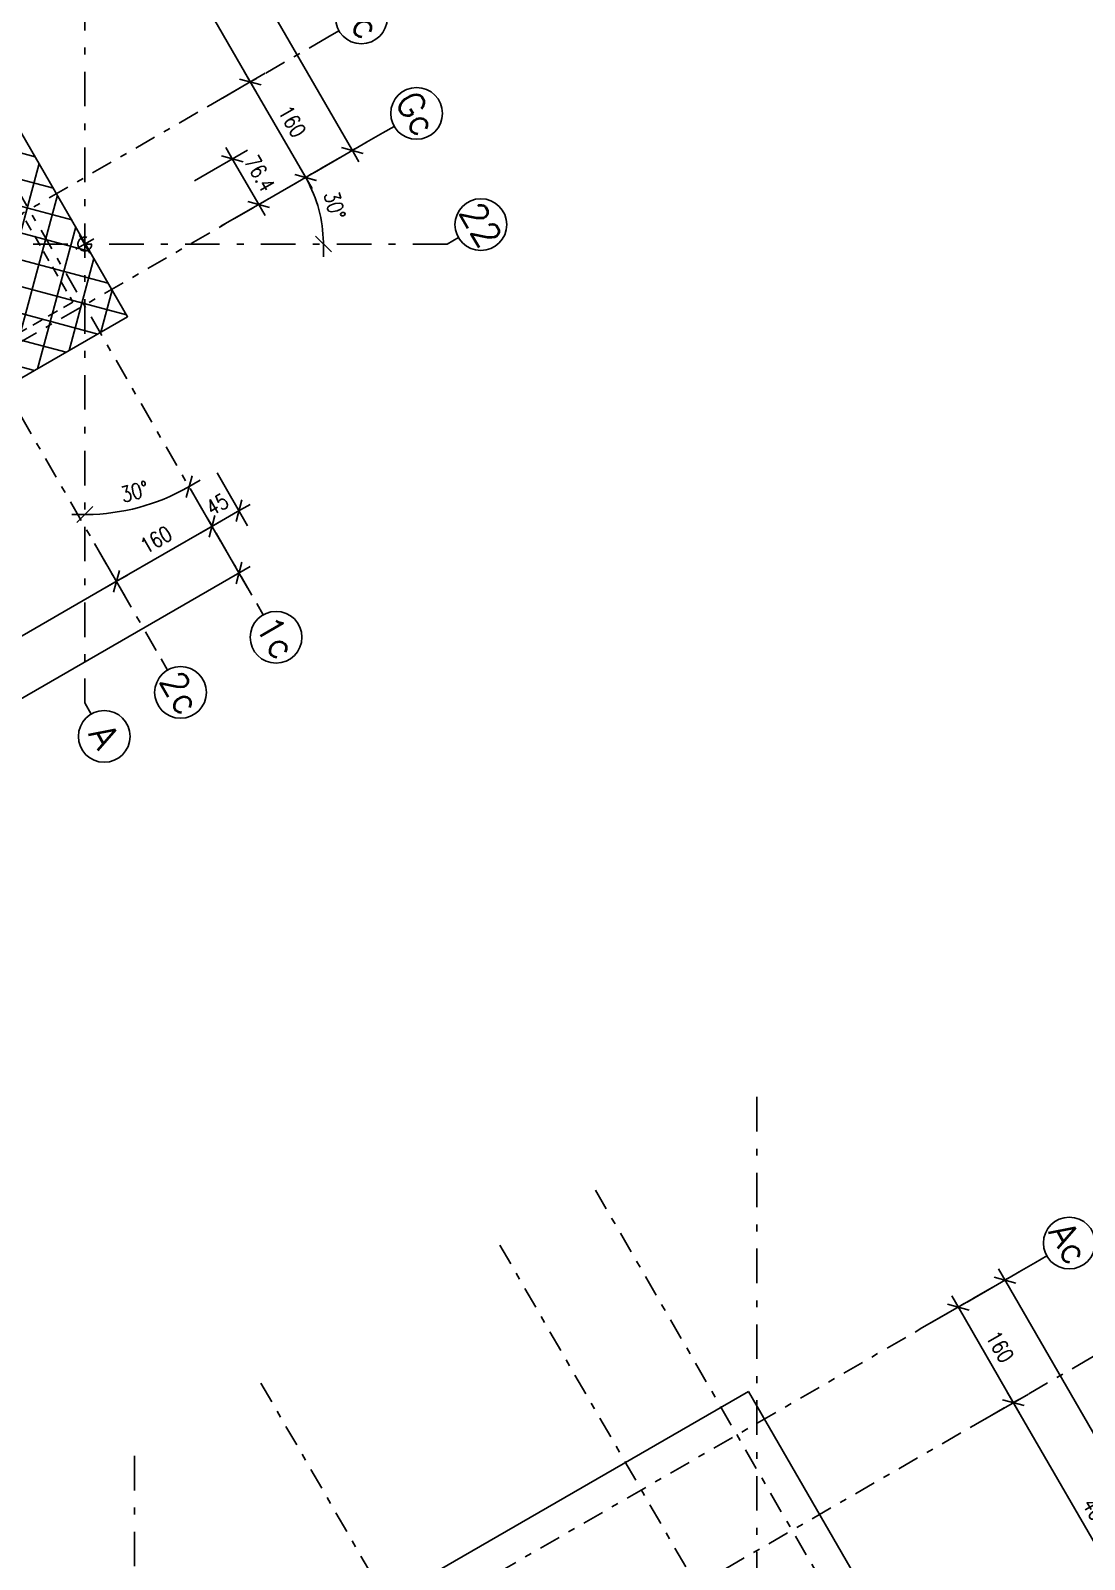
# Model space of a CAD drawing. Header units: metres. Extents: x 661733 to 661987, y 8168511 to 8168781.
# Drawn here: x 661888.42 to 661903.69, y 8168545.71 to 8168567.89 of the extents above; entities that cross this region are included whole.
import ezdxf
from ezdxf.enums import TextEntityAlignment as Align

# ---------------------------------------------------------------- set-up
doc = ezdxf.new("R2010")
doc.units = ezdxf.units.M
doc.header["$MEASUREMENT"] = 0
doc.linetypes.add('SPX-CAMPANARIO$0$DASHDOT2', pattern=[0.5, 0.25, -0.125, 0, -0.125])
doc.linetypes.add('SPX-CAMPANARIO$0$HIDDEN2', pattern=[0.1875, 0.125, -0.0625])
doc.layers.get('0').update_dxf_attribs({"linetype": 'CONTINUOUS'})
doc.layers.get('Defpoints').update_dxf_attribs({"linetype": 'CONTINUOUS'})
for name, color, linetype in [('SPX-CAMPANARIO$0$SP 00 Me1', 9, 'SPX-CAMPANARIO$0$DASHDOT2'), ('SPX-CAMPANARIO$0$SP0Me1', 9, 'SPX-CAMPANARIO$0$DASHDOT2'), ('SPX-CAMPANARIO$0$SP1VST1', 2, 'CONTINUOUS'), ('SPX-CAMPANARIO$0$SP1VST2', 1, 'CONTINUOUS'), ('SPX-CAMPANARIO$0$SP2INV1', 5, 'SPX-CAMPANARIO$0$HIDDEN2'), ('SPX-CAMPANARIO$0$SP3HT4', 251, 'CONTINUOUS'), ('SPX-CAMPANARIO$0$SP4DIM1', 5, 'CONTINUOUS')]:
    doc.layers.add(name, color=color, linetype=linetype)
doc.styles.add('SPX-CAMPANARIO$0$SP_T-Geral', font='romans.shx')
doc.styles.add('SPX-CAMPANARIO$0$SP_TD_w.8', font='romans.shx', dxfattribs={"width": 0.8})
doc.dimstyles.new('SPX-CAMPANARIO$0$SP_D125cm_18', dxfattribs={"dimtxt": 0.225, "dimasz": 0.025, "dimexe": 0.25, "dimexo": 0.125, "dimgap": 0.125, "dimtad": 1, "dimdec": 1, "dimlfac": 100, "dimdsep": 46, "dimtxsty": 'SPX-CAMPANARIO$0$SP_TD_w.8', "dimblk": 'SPX-CAMPANARIO$0$TIC', "dimcen": 0.0125, "dimdle": 0.125, "dimclrt": 2, "dimadec": 3, "dimazin": 2, "dimtfac": 1, "dimtdec": 1, "dimtmove": 0, "dimatfit": 3, "dimfxl": 0.2, "dimtolj": 1, "dimtzin": 0, "dimarcsym": 0})

# ---------------------------------------------------------------- blocks, each defined once
blk = doc.blocks.new('*U61')
at = {"layer": 'SPX-CAMPANARIO$0$SP 00 Me1', "color": 0, "linetype": 'Continuous'}
blk.add_line((8.374916364184052e-15, -0.1500000000000909), (0, 0), dxfattribs=at)
blk.add_circle((2.512474909253946e-14, -0.4500000000000455), 0.3, dxfattribs=at)
at = {"layer": 'SPX-CAMPANARIO$0$SP 00 Me1', "color": 0, "linetype": 'Continuous', "style": 'SPX-CAMPANARIO$0$SP_T-Geral'}
blk.add_attdef('EIXO?', text='', height=0.3, dxfattribs=at).set_placement((2.512474909253692e-14, -0.45), align=Align.MIDDLE_CENTER)
blk = doc.blocks.new('SPX-CAMPANARIO$0$TIC')
at = {"color": 2, "linetype": 'Continuous'}
blk.add_line((4.59619407771256, 4.596194077712564), (-4.596194077712553, -4.596194077712553), dxfattribs=at)
at = {"color": 5}
blk.add_line((-1, 0), (7.5, 0), dxfattribs=at)
blk = doc.blocks.new('*D77')
at = {"layer": 'Defpoints', "color": 0, "linetype": 'Continuous', "transparency": 16777216}
for p in [(-8.939339828677475, 14.24376711369759), (-10.53933983296156, 13.48399030708721), (-8.939339828677475, 13.48399030615589)]:
    blk.add_point(p, dxfattribs=at)
at = {"layer": 'SPX-CAMPANARIO$0$SP4DIM1', "color": 0, "linetype": 'Continuous', "lineweight": -2, "transparency": 16777216}
for p, q in [((-10.53933983296156, 13.60899030708721), (-10.53933983296156, 14.49376711369759)), ((-8.939339828677475, 13.60899030615589), (-8.939339828677475, 14.49376711369759)), ((-10.51433983296156, 14.24376711369759), (-8.964339828677476, 14.24376711369759))]:
    blk.add_line(p, q, dxfattribs=at)
at = {"layer": 'SPX-CAMPANARIO$0$SP4DIM1', "color": 0, "linetype": 'Continuous', "lineweight": -2, "transparency": 16777216, "xscale": 0.025, "yscale": 0.025, "zscale": 0.025, "rotation": 180}
blk.add_blockref('SPX-CAMPANARIO$0$TIC', (-10.53933983296156, 14.24376711369759), dxfattribs=at)
at = {"layer": 'SPX-CAMPANARIO$0$SP4DIM1', "color": 0, "linetype": 'Continuous', "lineweight": -2, "transparency": 16777216, "xscale": 0.025, "yscale": 0.025, "zscale": 0.025}
blk.add_blockref('SPX-CAMPANARIO$0$TIC', (-8.939339828677475, 14.24376711369759), dxfattribs=at)
at = {"layer": 'SPX-CAMPANARIO$0$SP4DIM1', "color": 2, "linetype": 'Continuous', "transparency": 16777216, "insert": (-9.739339830819517, 14.48126711369759), "char_height": 0.225, "attachment_point": 5, "style": 'SPX-CAMPANARIO$0$SP_TD_w.8'}
blk.add_mtext('\\A1;160', dxfattribs=at)
blk = doc.blocks.new('*D78')
at = {"layer": 'Defpoints', "color": 0, "linetype": 'Continuous', "transparency": 16777216}
for p in [(10.53933982830495, 15.02651978017764), (-10.53933983296156, 14.26674297356726), (10.53933982830495, 14.26674296129786)]:
    blk.add_point(p, dxfattribs=at)
at = {"layer": 'SPX-CAMPANARIO$0$SP4DIM1', "color": 0, "linetype": 'Continuous', "lineweight": -2, "transparency": 16777216}
for p, q in [((-10.53933983296156, 14.39174297356726), (-10.53933983296156, 15.27651978017764)), ((10.53933982830495, 14.39174296129786), (10.53933982830495, 15.27651978017764)), ((-10.51433983296156, 15.02651978017764), (10.51433982830495, 15.02651978017764))]:
    blk.add_line(p, q, dxfattribs=at)
at = {"layer": 'SPX-CAMPANARIO$0$SP4DIM1', "color": 0, "linetype": 'Continuous', "lineweight": -2, "transparency": 16777216, "xscale": 0.025, "yscale": 0.025, "zscale": 0.025, "rotation": 180}
blk.add_blockref('SPX-CAMPANARIO$0$TIC', (-10.53933983296156, 15.02651978017764), dxfattribs=at)
at = {"layer": 'SPX-CAMPANARIO$0$SP4DIM1', "color": 0, "linetype": 'Continuous', "lineweight": -2, "transparency": 16777216, "xscale": 0.025, "yscale": 0.025, "zscale": 0.025}
blk.add_blockref('SPX-CAMPANARIO$0$TIC', (10.53933982830495, 15.02651978017764), dxfattribs=at)
at = {"layer": 'SPX-CAMPANARIO$0$SP4DIM1', "color": 2, "linetype": 'Continuous', "transparency": 16777216, "insert": (-2.328305533817596e-09, 15.26401978017764), "char_height": 0.225, "attachment_point": 5, "style": 'SPX-CAMPANARIO$0$SP_TD_w.8'}
blk.add_mtext('\\A1;2108', dxfattribs=at)
blk = doc.blocks.new('*D79')
at = {"layer": 'Defpoints', "color": 0, "linetype": 'Continuous', "transparency": 16777216}
for p in [(-8.939339828677475, 14.24376711369759), (-8.939339828677475, 13.48399030615589), (-4.939339831471443, 13.48399030848419)]:
    blk.add_point(p, dxfattribs=at)
at = {"layer": 'SPX-CAMPANARIO$0$SP4DIM1', "color": 0, "linetype": 'Continuous', "lineweight": -2, "transparency": 16777216}
for p, q in [((-8.939339828677475, 13.60899030615589), (-8.939339828677475, 14.49376711369759)), ((-4.939339831471443, 13.60899030848419), (-4.939339831471443, 14.49376711369759)), ((-4.964339831471444, 14.24376711369759), (-8.914339828677475, 14.24376711369759))]:
    blk.add_line(p, q, dxfattribs=at)
at = {"layer": 'SPX-CAMPANARIO$0$SP4DIM1', "color": 0, "linetype": 'Continuous', "lineweight": -2, "transparency": 16777216, "xscale": 0.025, "yscale": 0.025, "zscale": 0.025, "rotation": 180}
blk.add_blockref('SPX-CAMPANARIO$0$TIC', (-8.939339828677475, 14.24376711369759), dxfattribs=at)
at = {"layer": 'SPX-CAMPANARIO$0$SP4DIM1', "color": 0, "linetype": 'Continuous', "lineweight": -2, "transparency": 16777216, "xscale": 0.025, "yscale": 0.025, "zscale": 0.025}
blk.add_blockref('SPX-CAMPANARIO$0$TIC', (-4.939339831471443, 14.24376711369759), dxfattribs=at)
at = {"layer": 'SPX-CAMPANARIO$0$SP4DIM1', "color": 2, "linetype": 'Continuous', "transparency": 16777216, "insert": (-6.939339830074459, 14.48126711369759), "char_height": 0.225, "attachment_point": 5, "style": 'SPX-CAMPANARIO$0$SP_TD_w.8'}
blk.add_mtext('\\A1;400', dxfattribs=at)
blk = doc.blocks.new('*D82')
at = {"layer": 'Defpoints', "color": 0, "linetype": 'Continuous', "transparency": 16777216}
for p in [(8.93933982681483, 14.24376711369759), (4.939339827807744, 13.48399030708721), (8.93933982681483, 13.4839903047589)]:
    blk.add_point(p, dxfattribs=at)
at = {"layer": 'SPX-CAMPANARIO$0$SP4DIM1', "color": 0, "linetype": 'Continuous', "lineweight": -2, "transparency": 16777216}
for p, q in [((4.939339827807744, 13.60899030708721), (4.939339827807744, 14.49376711369759)), ((8.93933982681483, 13.6089903047589), (8.93933982681483, 14.49376711369759)), ((4.964339827807745, 14.24376711369759), (8.91433982681483, 14.24376711369759))]:
    blk.add_line(p, q, dxfattribs=at)
at = {"layer": 'SPX-CAMPANARIO$0$SP4DIM1', "color": 0, "linetype": 'Continuous', "lineweight": -2, "transparency": 16777216, "xscale": 0.025, "yscale": 0.025, "zscale": 0.025, "rotation": 180}
blk.add_blockref('SPX-CAMPANARIO$0$TIC', (4.939339827807744, 14.24376711369759), dxfattribs=at)
at = {"layer": 'SPX-CAMPANARIO$0$SP4DIM1', "color": 0, "linetype": 'Continuous', "lineweight": -2, "transparency": 16777216, "xscale": 0.025, "yscale": 0.025, "zscale": 0.025}
blk.add_blockref('SPX-CAMPANARIO$0$TIC', (8.93933982681483, 14.24376711369759), dxfattribs=at)
at = {"layer": 'SPX-CAMPANARIO$0$SP4DIM1', "color": 2, "linetype": 'Continuous', "transparency": 16777216, "insert": (6.939339827311287, 14.48126711369759), "char_height": 0.225, "attachment_point": 5, "style": 'SPX-CAMPANARIO$0$SP_TD_w.8'}
blk.add_mtext('\\A1;400', dxfattribs=at)
blk = doc.blocks.new('*D83')
at = {"layer": 'Defpoints', "color": 0, "linetype": 'Continuous', "transparency": 16777216}
for p in [(10.53933982830495, 14.24376711369759), (8.93933982681483, 13.48399030708721), (10.53933982830495, 13.48399030560595)]:
    blk.add_point(p, dxfattribs=at)
at = {"layer": 'SPX-CAMPANARIO$0$SP4DIM1', "color": 0, "linetype": 'Continuous', "lineweight": -2, "transparency": 16777216}
for p, q in [((8.93933982681483, 13.60899030708721), (8.93933982681483, 14.49376711369759)), ((10.53933982830495, 13.60899030560595), (10.53933982830495, 14.49376711369759)), ((8.96433982681483, 14.24376711369759), (10.51433982830495, 14.24376711369759))]:
    blk.add_line(p, q, dxfattribs=at)
at = {"layer": 'SPX-CAMPANARIO$0$SP4DIM1', "color": 0, "linetype": 'Continuous', "lineweight": -2, "transparency": 16777216, "xscale": 0.025, "yscale": 0.025, "zscale": 0.025, "rotation": 180}
blk.add_blockref('SPX-CAMPANARIO$0$TIC', (8.93933982681483, 14.24376711369759), dxfattribs=at)
at = {"layer": 'SPX-CAMPANARIO$0$SP4DIM1', "color": 0, "linetype": 'Continuous', "lineweight": -2, "transparency": 16777216, "xscale": 0.025, "yscale": 0.025, "zscale": 0.025}
blk.add_blockref('SPX-CAMPANARIO$0$TIC', (10.53933982830495, 14.24376711369759), dxfattribs=at)
at = {"layer": 'SPX-CAMPANARIO$0$SP4DIM1', "color": 2, "linetype": 'Continuous', "transparency": 16777216, "insert": (9.739339827559888, 14.48126711369759), "char_height": 0.225, "attachment_point": 5, "style": 'SPX-CAMPANARIO$0$SP_TD_w.8'}
blk.add_mtext('\\A1;160', dxfattribs=at)
blk = doc.blocks.new('*D88')
at = {"layer": 'Defpoints', "color": 0, "linetype": 'Continuous', "transparency": 16777216}
for p in [(13.48399030791922, 8.939339820589357), (14.24376711685793, 8.939339820589357), (13.4839903075497, 4.93933982158227)]:
    blk.add_point(p, dxfattribs=at)
at = {"layer": 'SPX-CAMPANARIO$0$SP4DIM1', "color": 0, "linetype": 'Continuous', "lineweight": -2, "transparency": 16777216}
for p, q in [((13.60899030791922, 8.939339820589357), (14.49376711685793, 8.939339820589357)), ((14.24376711685793, 4.964339821582271), (14.24376711685793, 8.914339820589356)), ((13.6089903075497, 4.93933982158227), (14.49376711685793, 4.939339821582271))]:
    blk.add_line(p, q, dxfattribs=at)
at = {"layer": 'SPX-CAMPANARIO$0$SP4DIM1', "color": 0, "linetype": 'Continuous', "lineweight": -2, "transparency": 16777216, "xscale": 0.025, "yscale": 0.025, "zscale": 0.025}
for p, rotation in [((14.24376711685793, 8.939339820589357), 90), ((14.24376711685793, 4.939339821582271), 270)]:
    blk.add_blockref('SPX-CAMPANARIO$0$TIC', p, dxfattribs=dict(at, rotation=rotation))
at = {"layer": 'SPX-CAMPANARIO$0$SP4DIM1', "color": 2, "linetype": 'Continuous', "transparency": 16777216, "insert": (14.00626711685793, 6.939339821085809), "char_height": 0.225, "attachment_point": 5, "rotation": 90, "style": 'SPX-CAMPANARIO$0$SP_TD_w.8'}
blk.add_mtext('\\A1;400', dxfattribs=at)
blk = doc.blocks.new('*D89')
at = {"layer": 'Defpoints', "color": 0, "linetype": 'Continuous', "transparency": 16777216}
for p in [(13.48399030984539, 10.53933982207947), (14.24376711793706, 10.53933982207947), (13.48399031024753, 8.939339820589357)]:
    blk.add_point(p, dxfattribs=at)
at = {"layer": 'SPX-CAMPANARIO$0$SP4DIM1', "color": 0, "linetype": 'Continuous', "lineweight": -2, "transparency": 16777216}
for p, q in [((13.60899030984539, 10.53933982207947), (14.49376711793706, 10.53933982207947)), ((14.24376711793706, 8.964339820589357), (14.24376711793706, 10.51433982207947)), ((13.60899031024753, 8.939339820589357), (14.49376711793706, 8.939339820589357))]:
    blk.add_line(p, q, dxfattribs=at)
at = {"layer": 'SPX-CAMPANARIO$0$SP4DIM1', "color": 0, "linetype": 'Continuous', "lineweight": -2, "transparency": 16777216, "xscale": 0.025, "yscale": 0.025, "zscale": 0.025}
for p, rotation in [((14.24376711793706, 10.53933982207947), 90), ((14.24376711793706, 8.939339820589357), 270)]:
    blk.add_blockref('SPX-CAMPANARIO$0$TIC', p, dxfattribs=dict(at, rotation=rotation))
at = {"layer": 'SPX-CAMPANARIO$0$SP4DIM1', "color": 2, "linetype": 'Continuous', "transparency": 16777216, "insert": (14.00626711793706, 9.73933982133441), "char_height": 0.225, "attachment_point": 5, "rotation": 90, "style": 'SPX-CAMPANARIO$0$SP_TD_w.8'}
blk.add_mtext('\\A1;160', dxfattribs=at)
blk = doc.blocks.new('*D90')
at = {"layer": 'Defpoints', "color": 0, "linetype": 'Continuous', "transparency": 16777216}
for p in [(14.2667429655373, 10.53933982155154), (15.02651978441712, 10.53933982155154), (14.26674296359006, -10.53933983971497)]:
    blk.add_point(p, dxfattribs=at)
at = {"layer": 'SPX-CAMPANARIO$0$SP4DIM1', "color": 0, "linetype": 'Continuous', "lineweight": -2, "transparency": 16777216}
for p, q in [((14.3917429655373, 10.53933982155154), (15.27651978441712, 10.53933982155154)), ((15.02651978441712, -10.51433983971497), (15.02651978441712, 10.51433982155154)), ((14.39174296359006, -10.53933983971497), (15.27651978441712, -10.53933983971497))]:
    blk.add_line(p, q, dxfattribs=at)
at = {"layer": 'SPX-CAMPANARIO$0$SP4DIM1', "color": 0, "linetype": 'Continuous', "lineweight": -2, "transparency": 16777216, "xscale": 0.025, "yscale": 0.025, "zscale": 0.025}
for p, rotation in [((15.02651978441712, 10.53933982155154), 90), ((15.02651978441712, -10.53933983971497), 270)]:
    blk.add_blockref('SPX-CAMPANARIO$0$TIC', p, dxfattribs=dict(at, rotation=rotation))
at = {"layer": 'SPX-CAMPANARIO$0$SP4DIM1', "color": 2, "linetype": 'Continuous', "transparency": 16777216, "insert": (14.78901978441712, -9.081716714834616e-09), "char_height": 0.225, "attachment_point": 5, "rotation": 90, "style": 'SPX-CAMPANARIO$0$SP_TD_w.8'}
blk.add_mtext('\\A1;2108', dxfattribs=at)
blk = doc.blocks.new('*D91')
at = {"layer": 'Defpoints', "color": 0, "linetype": 'Continuous', "transparency": 16777216}
for p in [(10.53933982830495, 15.53933982923627), (12.40270331296169, 15.53933982830494), (11.19980247199786, 14.12650588083044), (-5.020952300990981, -14.63931541889906), (10.53933982830495, -14.63931541889906)]:
    blk.add_point(p, dxfattribs=at)
at = {"layer": 'SPX-CAMPANARIO$0$SP4DIM1', "color": 0, "linetype": 'Continuous', "lineweight": -2, "transparency": 16777216}
blk.add_arc((10.53933982830495, 12.3118997635086), 1.931063506137405, 60.74176849085688, 89.25823025154367, dxfattribs=at)
at = {"layer": 'SPX-CAMPANARIO$0$SP4DIM1', "color": 0, "linetype": 'Continuous', "lineweight": -2, "transparency": 16777216, "xscale": 0.025, "yscale": 0.025, "zscale": 0.025}
for p, rotation in [((10.53933982830495, 14.242963269646), 179.6291151257718), ((11.50487161808048, 13.98424979495194), 330.3708836166287)]:
    blk.add_blockref('SPX-CAMPANARIO$0$TIC', p, dxfattribs=dict(at, rotation=rotation))
at = {"layer": 'SPX-CAMPANARIO$0$SP4DIM1', "color": 2, "linetype": 'Continuous', "transparency": 16777216, "insert": (11.10060538719584, 14.40657125387501), "char_height": 0.225, "attachment_point": 5, "rotation": 344.99999937120026, "style": 'SPX-CAMPANARIO$0$SP_TD_w.8'}
blk.add_mtext('\\A1;30°', dxfattribs=at)
blk = doc.blocks.new('*D92')
at = {"layer": 'Defpoints', "color": 0, "linetype": 'Continuous', "transparency": 16777216}
for p in [(1.895115945769265, 15.53933982830494), (-14.63931542541832, 10.53933983085618), (15.53933983109891, 10.53933982271701), (13.39672653883932, 9.505170608980052), (15.53933983016759, 7.661843483356268)]:
    blk.add_point(p, dxfattribs=at)
at = {"layer": 'SPX-CAMPANARIO$0$SP4DIM1', "color": 0, "linetype": 'Continuous', "lineweight": -2, "transparency": 16777216}
blk.add_arc((10.55536997732336, 10.53933982406118), 3.023708497043206, 330.473722401157, 359.5262775443127, dxfattribs=at)
at = {"layer": 'SPX-CAMPANARIO$0$SP4DIM1', "color": 0, "linetype": 'Continuous', "lineweight": -2, "transparency": 16777216, "xscale": 0.025, "yscale": 0.025, "zscale": 0.025}
for p, rotation in [((13.57907847436657, 10.53933982324569), 89.76313876443008), ((13.17397834837051, 9.027485573753598), 240.2368611810396)]:
    blk.add_blockref('SPX-CAMPANARIO$0$TIC', p, dxfattribs=dict(at, rotation=rotation))
at = {"layer": 'SPX-CAMPANARIO$0$SP4DIM1', "color": 2, "linetype": 'Continuous', "transparency": 16777216, "insert": (13.24664072170028, 9.81821600011925), "char_height": 0.225, "attachment_point": 5, "rotation": 74.99999997273477, "style": 'SPX-CAMPANARIO$0$SP_TD_w.8'}
blk.add_mtext('\\A1;30°', dxfattribs=at)
blk = doc.blocks.new('*D93')
at = {"layer": 'Defpoints', "color": 0, "linetype": 'Continuous', "transparency": 16777216}
for p in [(10.53933982830495, 13.46101444721754), (9.775806368193072, 12.70123764060716), (10.53933982830495, 12.7012376391259)]:
    blk.add_point(p, dxfattribs=at)
at = {"layer": 'SPX-CAMPANARIO$0$SP4DIM1', "color": 0, "linetype": 'Continuous', "lineweight": -2, "transparency": 16777216}
for p, q in [((9.775806368193072, 12.82623764060716), (9.775806368193072, 13.71101444721754)), ((10.53933982830495, 12.8262376391259), (10.53933982830495, 13.71101444721754)), ((9.800806368193072, 13.46101444721754), (10.51433982830495, 13.46101444721754))]:
    blk.add_line(p, q, dxfattribs=at)
at = {"layer": 'SPX-CAMPANARIO$0$SP4DIM1', "color": 0, "linetype": 'Continuous', "lineweight": -2, "transparency": 16777216, "xscale": 0.025, "yscale": 0.025, "zscale": 0.025, "rotation": 180}
blk.add_blockref('SPX-CAMPANARIO$0$TIC', (9.775806368193072, 13.46101444721754), dxfattribs=at)
at = {"layer": 'SPX-CAMPANARIO$0$SP4DIM1', "color": 0, "linetype": 'Continuous', "lineweight": -2, "transparency": 16777216, "xscale": 0.025, "yscale": 0.025, "zscale": 0.025}
blk.add_blockref('SPX-CAMPANARIO$0$TIC', (10.53933982830495, 13.46101444721754), dxfattribs=at)
at = {"layer": 'SPX-CAMPANARIO$0$SP4DIM1', "color": 2, "linetype": 'Continuous', "transparency": 16777216, "insert": (10.15757309824901, 13.69851444721754), "char_height": 0.225, "attachment_point": 5, "style": 'SPX-CAMPANARIO$0$SP_TD_w.8'}
blk.add_mtext('\\A1;76.4', dxfattribs=at)
blk = doc.blocks.new('*D94')
at = {"layer": 'Defpoints', "color": 0, "linetype": 'Continuous', "transparency": 16777216}
for p in [(13.48399031024752, 10.98942108435192), (13.48399030984539, 10.53933982207947), (14.24376711793708, 10.53933982207947)]:
    blk.add_point(p, dxfattribs=at)
at = {"layer": 'SPX-CAMPANARIO$0$SP4DIM1', "color": 0, "linetype": 'Continuous', "lineweight": -2, "transparency": 16777216}
for p, q in [((13.60899031024752, 10.98942108435192), (14.49376711793708, 10.98942108435192)), ((14.24376711793708, 10.96442108435192), (14.24376711793708, 10.56433982207947)), ((13.60899030984539, 10.53933982207947), (14.49376711793708, 10.53933982207947))]:
    blk.add_line(p, q, dxfattribs=at)
at = {"layer": 'SPX-CAMPANARIO$0$SP4DIM1', "color": 0, "linetype": 'Continuous', "lineweight": -2, "transparency": 16777216, "xscale": 0.025, "yscale": 0.025, "zscale": 0.025}
for p, rotation in [((14.24376711793708, 10.98942108435192), 90), ((14.24376711793708, 10.53933982207947), 270)]:
    blk.add_blockref('SPX-CAMPANARIO$0$TIC', p, dxfattribs=dict(at, rotation=rotation))
at = {"layer": 'SPX-CAMPANARIO$0$SP4DIM1', "color": 2, "linetype": 'Continuous', "transparency": 16777216, "insert": (14.00626711793708, 10.76438045321569), "char_height": 0.225, "attachment_point": 5, "rotation": 90, "style": 'SPX-CAMPANARIO$0$SP_TD_w.8'}
blk.add_mtext('\\A1;45', dxfattribs=at)
blk = doc.blocks.new('SPX-CAMPANARIO$0$SP_EIXOS_CAMP')
at = {"layer": 'SPX-CAMPANARIO$0$SP0Me1', "ltscale": 1.25}
for p, q in [((-10.53933983296156, 15.53933982923627), (-10.53933983296156, -14.63931541889906)), ((-8.939339828677475, 15.53933982830495), (-8.939339829581828, -14.63931541889906)), ((8.93933982681483, 15.53933982830495), (8.93933982681483, -14.63931541889906)), ((10.53933982830495, 15.53933982923627), (10.53933982830495, -14.63931541889906)), ((-14.63931542541832, 10.53933983085618), (15.53933983109891, 10.53933982271701)), ((-14.63931542541832, 8.939339843335901), (15.53933983016759, 8.939339835196733)), ((-14.63931542541832, 4.939339844240252), (15.53933983109891, 4.939339835196733))]:
    blk.add_line(p, q, dxfattribs=at)
at = {"layer": 'SPX-CAMPANARIO$0$SP0Me1', "ltscale": 2}
for p, q in [((12.40270331296169, 15.53933982830494), (-5.020952300990981, -14.63931541889906)), ((1.895115945769266, 15.53933982830494), (15.53933983016759, 7.661843483356268)), ((-14.63931542541832, 13.23869983571336), (15.53933983016759, -4.18495492732394)), ((9.775806368193072, 10.83942108435192), (9.775806368193072, 11.13942108435192)), ((9.625806368193071, 10.98942108435192), (9.925806368193072, 10.98942108435192)), ((-14.63931542541832, 2.824551025020269), (15.53933983016759, -14.59910373801703))]:
    blk.add_line(p, q, dxfattribs=at)
blk.add_circle((9.775806368193072, 10.98942108435191), 0.1, dxfattribs=at)
at = {"layer": 'SPX-CAMPANARIO$0$SP0Me1'}
ref = blk.add_blockref('*U61', (-10.53933984164484, 15.53933732956648), dxfattribs=dict(at, xscale=-1.25, yscale=1.25, zscale=1.25, rotation=180))
ref.add_attrib('EIXO?', 'Ac', dxfattribs={"layer": 'SPX-CAMPANARIO$0$SP 00 Me1', "color": 0, "linetype": 'Continuous', "height": 0.3750000000000001, "rotation": 3.201653208998473e-08, "style": 'SPX-CAMPANARIO$0$SP_T-Geral'}).set_placement((-10.53933984137708, 16.10183732863515), align=Align.MIDDLE_CENTER)
ref = blk.add_blockref('*U61', (-8.939339839223399, 15.53933733046055), dxfattribs=dict(at, xscale=-1.25, yscale=1.25, zscale=1.25, rotation=180))
ref.add_attrib('EIXO?', 'Bc', dxfattribs={"layer": 'SPX-CAMPANARIO$0$SP 00 Me1', "color": 0, "linetype": 'Continuous', "height": 0.3750000000000001, "rotation": 3.201653208998473e-08, "style": 'SPX-CAMPANARIO$0$SP_T-Geral'}).set_placement((-8.93933983779149, 16.10183732952922), align=Align.MIDDLE_CENTER)
ref = blk.add_blockref('*U61', (8.939339818131552, 15.53933733951971), dxfattribs=dict(at, xscale=-1.25, yscale=1.25, zscale=1.25, rotation=180))
ref.add_attrib('EIXO?', 'Fc', dxfattribs={"layer": 'SPX-CAMPANARIO$0$SP 00 Me1', "color": 0, "linetype": 'Continuous', "height": 0.3750000000000001, "rotation": 3.201653208998473e-08, "style": 'SPX-CAMPANARIO$0$SP_T-Geral'}).set_placement((8.939339817817231, 16.10183734033461), align=Align.MIDDLE_CENTER)
ref = blk.add_blockref('*U61', (10.53933981962167, 15.53933734134511), dxfattribs=dict(at, xscale=-1.25, yscale=1.25, zscale=1.25, rotation=180))
ref.add_attrib('EIXO?', 'Gc', dxfattribs={"layer": 'SPX-CAMPANARIO$0$SP 00 Me1', "color": 0, "linetype": 'Continuous', "height": 0.3750000000000001, "rotation": 3.201653208998473e-08, "style": 'SPX-CAMPANARIO$0$SP_T-Geral'}).set_placement((10.53933981988942, 16.10183734041378), align=Align.MIDDLE_CENTER)
ref = blk.add_blockref('*U61', (12.40270331296169, 15.53933982830494), dxfattribs=dict(at, xscale=-1.25, yscale=1.25, zscale=1.25, rotation=180))
ref.add_attrib('EIXO?', '22', dxfattribs={"layer": 'SPX-CAMPANARIO$0$SP 00 Me1', "color": 0, "linetype": 'Continuous', "height": 0.3750000000000001, "rotation": 3.201653208998473e-08, "style": 'SPX-CAMPANARIO$0$SP_T-Geral'}).set_placement((12.40270331264737, 16.10183982853777), align=Align.MIDDLE_CENTER)
ref = blk.add_blockref('*U61', (15.53933733142912, 10.53933983109891), dxfattribs=dict(at, xscale=1.25, yscale=1.25, zscale=1.25, rotation=90))
ref.add_attrib('EIXO?', '1c', dxfattribs={"layer": 'SPX-CAMPANARIO$0$SP 00 Me1', "color": 0, "linetype": 'Continuous', "height": 0.3749999999999998, "rotation": 5.336085289072461e-08, "style": 'SPX-CAMPANARIO$0$SP_T-Geral'}).set_placement((16.10183733166195, 10.53933983109891), align=Align.MIDDLE_CENTER)
ref = blk.add_blockref('*U61', (15.53933733142912, 8.939339843578637), dxfattribs=dict(at, xscale=1.25, yscale=1.25, zscale=1.25, rotation=90))
ref.add_attrib('EIXO?', '2c', dxfattribs={"layer": 'SPX-CAMPANARIO$0$SP 00 Me1', "color": 0, "linetype": 'Continuous', "height": 0.3749999999999998, "rotation": 5.336085289072461e-08, "style": 'SPX-CAMPANARIO$0$SP_T-Geral'}).set_placement((16.10183733107988, 8.939339843578637), align=Align.MIDDLE_CENTER)
ref = blk.add_blockref('*U61', (15.53933733142913, 7.661843491738171), dxfattribs=dict(at, xscale=1.25, yscale=1.25, zscale=1.25, rotation=90))
ref.add_attrib('EIXO?', 'A', dxfattribs={"layer": 'SPX-CAMPANARIO$0$SP 00 Me1', "color": 0, "linetype": 'Continuous', "height": 0.3749999999999998, "rotation": 5.336085289072461e-08, "style": 'SPX-CAMPANARIO$0$SP_T-Geral'}).set_placement((16.10183733107988, 7.661843491738171), align=Align.MIDDLE_CENTER)
at = {"layer": 'SPX-CAMPANARIO$0$SP4DIM1', "linetype": 'Continuous'}
for base, line1, line2, picture, middle in [((13.39672653883932, 9.505170608980052), ((1.895115945769266, 15.53933982830494), (15.53933983016759, 7.661843483356268)), ((-14.63931542541832, 10.53933983085618), (15.53933983109891, 10.53933982271701)), '*D92', (13.24664072170028, 9.818216000119248)), ((11.19980247199786, 14.12650588083044), ((10.53933982830495, 15.53933982923627), (10.53933982830495, -14.63931541889906)), ((12.40270331296169, 15.53933982830494), (-5.020952300990981, -14.63931541889906)), '*D91', (11.10060538719584, 14.40657125387501))]:
    dim = blk.add_angular_dim_2l(base=base, line1=line1, line2=line2, dimstyle='SPX-CAMPANARIO$0$SP_D125cm_18', dxfattribs=at)
    dim.commit()
    dim.dimension.update_dxf_attribs({"geometry": picture, "text_midpoint": middle})
dim = blk.add_linear_dim(base=(10.53933982830495, 15.02651978017764), p1=(-10.53933983296156, 14.26674297356726), p2=(10.53933982830495, 14.26674296129786), dimstyle='SPX-CAMPANARIO$0$SP_D125cm_18', override={"dimdec": 0}, dxfattribs=at)
dim.commit()
dim.dimension.update_dxf_attribs({"geometry": '*D78', "text_midpoint": (-2.328305533817596e-09, 15.26401978017764)})
for base, p1, p2, picture, middle in [((-8.939339828677475, 14.24376711369759), (-10.53933983296156, 13.48399030708721), (-8.939339828677475, 13.48399030615589), '*D77', (-9.739339830819517, 14.48126711369759)), ((8.93933982681483, 14.24376711369759), (4.939339827807744, 13.48399030708721), (8.93933982681483, 13.4839903047589), '*D82', (6.939339827311287, 14.48126711369759)), ((10.53933982830495, 14.24376711369759), (8.93933982681483, 13.48399030708721), (10.53933982830495, 13.48399030560595), '*D83', (9.739339827559888, 14.48126711369759))]:
    dim = blk.add_linear_dim(base=base, p1=p1, p2=p2, dimstyle='SPX-CAMPANARIO$0$SP_D125cm_18', dxfattribs=at)
    dim.commit()
    dim.dimension.update_dxf_attribs({"geometry": picture, "text_midpoint": middle})
for base, p1, p2, angle, picture, middle in [((-8.939339828677475, 14.24376711369759), (-4.939339831471443, 13.48399030848419), (-8.939339828677475, 13.48399030615589), 180, '*D79', (-6.939339830074459, 14.48126711369759)), ((14.24376711793706, 10.53933982207947), (13.48399031024752, 8.939339820589353), (13.48399030984539, 10.53933982207947), 89.99999996135651, '*D89', (14.00626711793706, 9.73933982133441)), ((14.24376711685793, 8.939339820589357), (13.48399030754969, 4.939339821582268), (13.48399030791921, 8.939339820589353), 89.99999996135651, '*D88', (14.00626711685793, 6.939339821085809))]:
    dim = blk.add_linear_dim(base=base, p1=p1, p2=p2, angle=angle, dimstyle='SPX-CAMPANARIO$0$SP_D125cm_18', dxfattribs=at)
    dim.commit()
    dim.dimension.update_dxf_attribs({"geometry": picture, "text_midpoint": middle})
dim = blk.add_linear_dim(base=(10.53933982830495, 13.46101444721754), p1=(9.775806368193072, 12.70123764060716), p2=(10.53933982830495, 12.7012376391259), dimstyle='SPX-CAMPANARIO$0$SP_D125cm_18', dxfattribs=at)
dim.commit()
dim.dimension.update_dxf_attribs({"geometry": '*D93', "text_midpoint": (10.15757309824901, 13.46101444721754), "dimtype": 128})
dim = blk.add_linear_dim(base=(14.24376711793708, 10.53933982207947), p1=(13.48399031024752, 10.98942108435192), p2=(13.48399030984539, 10.53933982207947), angle=270.0000000386435, dimstyle='SPX-CAMPANARIO$0$SP_D125cm_18', dxfattribs=at)
dim.commit()
dim.dimension.update_dxf_attribs({"geometry": '*D94', "text_midpoint": (14.24376711793708, 10.76438045321569), "dimtype": 128})
dim = blk.add_linear_dim(base=(15.02651978441712, 10.53933982155154), p1=(14.26674296359005, -10.53933983971496), p2=(14.2667429655373, 10.53933982155154), angle=89.99999996135651, dimstyle='SPX-CAMPANARIO$0$SP_D125cm_18', override={"dimdec": 0}, dxfattribs=at)
dim.commit()
dim.dimension.update_dxf_attribs({"geometry": '*D90', "text_midpoint": (14.78901978441712, -9.081716714834616e-09)})
blk = doc.blocks.new('SPX-CAMPANARIO')
at = {"layer": 'SPX-CAMPANARIO$0$SP3HT4'}
h = blk.add_hatch(dxfattribs=at)
h.set_pattern_fill('ANSI37', color=256, scale=3)
h.set_pattern_definition([(345.0000000390839, (661313.149658029, 8168529.596742191), (0.09705714166635818, 0.3622221849246074), []), (75.0000000390839, (661313.149658029, 8168529.596742191), (-0.3622221849246074, 0.0970571416663582), [])])
h.paths.add_polyline_path([(661889.8259150564, 8168563.734204538), (661878.8259150443, 8168582.786763413), (661859.7733561685, 8168571.7867634), (661870.7733561806, 8168552.734204526)])
h.paths.add_polyline_path([(661864.88442043, 8168566.934140434, -0.9167914195142443), (661864.1870537085, 8168568.142015026), (661862.5054069817, 8168571.054712593), (661865.4181045503, 8168572.736359321, -0.3890227138355431), (661865.7023719313, 8168573.638727215, -0.3890227138057578), (661866.6259791423, 8168573.433726043), (661873.9732920866, 8168577.675699157, -0.3890227140089777), (661874.2575594673, 8168578.578067051, -0.3890227139791926), (661875.1811666786, 8168578.373065879), (661878.0938642367, 8168580.0547126), (661879.7755109624, 8168577.142015035, -0.9167914382262522), (661880.4728776851, 8168575.934140442), (661884.7148507973, 8168568.586827498, -0.9167914389007389), (661885.4122175201, 8168567.378952905), (661887.0938642424, 8168564.466255345), (661884.1811666847, 8168562.784608623, -0.3890227169107331), (661883.896899307, 8168561.882240722, -0.3890227168809481), (661882.9732920917, 8168562.087241901), (661875.62597915, 8168557.845268789, -0.3890227163153701), (661875.3417117717, 8168556.942900889, -0.3890227162855854), (661874.4181045572, 8168557.147902067), (661871.5054069881, 8168555.466255338), (661869.823760265, 8168558.378952898, -0.9167914195142443), (661869.1263935434, 8168559.58682749)], flags=16)
at = {"layer": 'SPX-CAMPANARIO$0$SP1VST1'}
blk.add_lwpolyline([(661878.8259150442, 8168582.786763412), (661889.8259150566, 8168563.734204537), (661870.7733561809, 8168552.734204524), (661859.7733561684, 8168571.786763399)], close=True, dxfattribs=at)
at = {"layer": 'SPX-CAMPANARIO$0$SP1VST2'}
blk.add_lwpolyline([(661898.8259150651, 8168548.145747271), (661909.8259150776, 8168529.093188397), (661890.7733562018, 8168518.093188384), (661879.7733561894, 8168537.145747258)], close=True, dxfattribs=at)
at = {"layer": 'SPX-CAMPANARIO$0$SP2INV1', "ltscale": 1.25}
blk.add_lwpolyline([(661878.61307364, 8168581.992428476), (661889.0315801196, 8168563.947045941), (661870.9861975852, 8168553.52853946), (661860.5676911053, 8168571.573921995)], close=True, dxfattribs=at)
at = {"layer": 'SPX-CAMPANARIO$0$SP 00 Me1', "linetype": 'Continuous', "rotation": 300.000000039103}
for p in [(661874.7996356125, 8168567.760483966), (661894.799635635, 8168533.119467827)]:
    blk.add_blockref('SPX-CAMPANARIO$0$SP_EIXOS_CAMP', p, dxfattribs=at)

msp = doc.modelspace()

# ---------------------------------------------------------------- block references
msp.add_blockref('SPX-CAMPANARIO', (0, 0))

doc.saveas('drawing.dxf')
